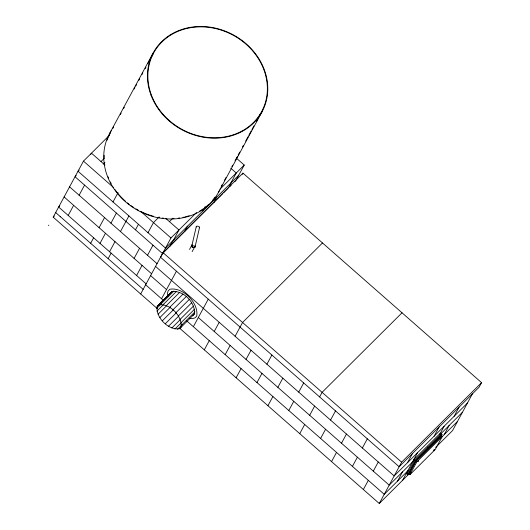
<?xml version="1.0" encoding="UTF-8"?>
<svg xmlns="http://www.w3.org/2000/svg" width="530" height="530" viewBox="0 0 530 530"><rect width="100%" height="100%" fill="white"/><g stroke="black" fill="none" stroke-linecap="round" stroke-linejoin="round"><path stroke-width="0.79" d="M191.694 246.437L196.285 226.562M194.994 247.199A1.709 0.822 13 0 0 192.907 245.827A1.709 0.822 13 0 0 192.211 247.112A1.709 0.822 13 0 0 194.994 247.199L199.578 227.317M194.344 314.018L179.65 328.699C168.407 330.534 155.562 317.543 157.165 306.327L171.852 291.646C183.102 289.811 195.948 302.809 194.344 314.018L192.973 315.449M158.536 304.896C169.785 303.067 182.625 316.059 181.022 327.275L179.65 328.699M157.185 308.48L53.179 217.154L83.475 161.133L109.637 135.097M90.69 154.621L91.465 153.177L104.973 165.035M109.359 133.971L153.057 53.146M109.736 134.169L110.525 132.712M112.883 128.346L113.672 126.889M120.363 114.513L121.151 113.056M123.516 108.683L124.305 107.232M134.143 89.027L134.931 87.569M135.72 86.112L136.508 84.654M138.867 80.288L139.655 78.831M142.02 74.465L142.809 73.007M145.167 68.642L145.955 67.184M147.923 63.54L150.288 59.174M151.076 57.717L153.435 53.351M68.191 215.432L73.65 205.329M79.116 195.226L84.575 185.122M90.656 243.29L93.638 237.778M99.103 227.675L104.562 217.572M113.009 201.963L118.077 192.582M100.004 243.369L105.463 233.266M110.929 223.163L116.388 213.06M109.544 251.75L115.01 241.647M120.476 231.544L128.916 215.929M108.153 258.653L111.134 253.141M135.481 229.821L138.456 224.309M134.097 258.408L139.556 248.305M148.009 232.696L153.468 222.593L159.179 216.909M136.588 275.494L142.047 265.391M147.512 255.288L152.978 245.191M140.669 293.978L170.965 237.957L196.544 212.51M163.021 252.651L160.537 257.242L399.143 466.771L479.074 387.238L481.558 382.64L242.952 173.118L163.021 252.651L401.627 462.173L379.275 503.5L179.822 328.361M169.852 246.278L172.826 240.766M173.495 240.11L178.961 230.007L165.685 218.347M184.5 231.696L187.481 226.184M202.804 210.947L205.143 206.614M221.248 186.302L222.037 184.844M224.402 180.472L225.972 177.563M231.882 166.639L232.663 165.181M235.028 160.815L237.394 156.443M238.175 154.992L239.752 152.077M242.508 146.982L243.297 145.525M245.655 141.152L248.02 136.786M248.808 135.329L251.167 130.963M251.955 129.505L253.923 125.862M256.288 121.496L257.077 120.038M259.435 115.672L260.223 114.215M218.473 192.324L262.178 111.505M161.544 298.761L176.437 271.208M213.809 202.533L216.79 197.027M189.535 249.431L191.893 245.079M192.171 251.584L194.503 247.252M230.782 183.108L236.241 173.005L230.716 168.156M228.463 187.951L231.444 182.446M236.254 158.046L244.237 165.055L235.79 180.664L234.664 181.783M242.243 174.43L242.952 173.118M193.357 326.699L208.257 299.145M204.295 349.853L209.264 340.664M214.233 331.482L219.195 322.3M225.17 354.636L230.139 345.447M235.101 336.265L242.554 322.492L322.485 242.959M236.115 377.784L241.077 368.602M246.046 359.419L251.008 350.231M256.984 382.567L261.952 373.385M266.915 364.203L271.883 355.02M267.928 405.722L272.89 396.539M277.859 387.357L282.821 378.168M288.797 410.505L293.766 401.323M298.735 392.14L303.697 382.951M299.741 433.659L304.704 424.477M309.672 415.288L314.641 406.106M319.61 396.924L322.094 392.333L402.025 312.799M320.617 438.442L325.579 429.26M330.548 420.071L335.51 410.889M331.555 461.597L336.523 452.408M341.486 443.226L346.454 434.043M352.43 466.38L357.392 457.198M362.361 448.009L367.323 438.827M363.368 489.534L368.337 480.346M373.299 471.163L378.268 461.981M397.566 481.061L402.528 471.879M407.497 462.69L412.459 453.508M402.588 480.306L417.488 452.752M407.113 474.111L414.559 460.338L441.205 433.825M407.471 472.263L406.311 473.416L407.908 474.814L415.354 461.034L442 434.527L440.41 433.129L413.764 459.636L415.354 461.034M408.822 473.688L415.772 460.828L441.086 435.647L442.199 436.621L435.243 449.48L409.935 474.668L408.822 473.688L409.968 472.548M409.14 473.966L416.09 461.113L441.404 435.925M409.935 474.668L416.885 461.809L457.516 421.41M434.143 436.183L439.105 426.994M439.622 434.58L444.133 426.239M439.926 437.787L441.086 435.647M440.821 436.7L442 434.527M444.193 434.666L449.155 425.484M454.124 416.295L459.086 407.113M472.409 393.856L452.547 430.592L435.647 447.413M171.852 291.646L157.165 306.327M79.169 170.077L78.009 171.23L165.506 248.06L238.772 175.158M76.201 175.576L75.028 176.742L162.524 253.572L211.463 204.865M101.011 161.557L103.94 158.642M59.817 205.885L58.644 207.051L146.134 283.875M103.171 164.081L104.927 162.326M55.392 212.682L55.789 212.285M53.179 217.154L54.352 215.988M48.442 225.541L48.84 225.144M60.162 216.869L60.566 216.472M169.415 221.626L172.932 218.121M219.923 189.243L244.237 165.055M211.761 204.573L214.1 202.241M214.398 201.95L217.327 199.035M217.618 198.743L219.963 196.411M220.261 196.12L222.6 193.788M223.481 192.913L225.243 191.164M226.118 190.29L227.88 188.534M229.927 186.494L231.1 185.328M160.623 304.286L173.946 291.03M156.608 308.467L161.239 303.856M163.293 304.525L176.616 291.268M156.9 311.17L163.849 304.253M166.354 305.598L179.677 292.341M158.026 314.264L166.711 305.618M169.6 307.433L182.923 294.183M159.901 317.53L170.329 307.155M172.82 309.911L186.143 296.654M162.405 320.743L173.416 309.792M175.781 312.859L189.097 299.602M165.367 323.691L176.371 312.74M178.285 316.072L191.608 302.815M168.586 326.169L178.431 316.37M180.16 319.338L193.483 306.082M171.833 328.004L180.518 319.358M181.286 322.432L194.609 309.175M174.893 329.077L181.267 322.737M181.578 325.135L194.901 311.878M177.563 329.315L182.194 324.704M401.627 462.173L481.558 382.64M467.447 403.045L394.174 475.947L155.568 266.424M413.38 461.08L389.212 485.129L198.319 317.516M440.596 434.004L462.478 412.227M419.177 457.867L439.257 437.893L439.575 438.171M408.411 470.269L384.243 494.318L186.626 320.789M407.908 474.814L410.22 472.508M379.275 503.5L409.538 473.389M189.376 318.278L192.582 318.563L195.086 317.828L196.729 316.118C198.969 303.087 182.823 286.723 169.746 289.261L168.096 290.977L167.427 293.54L167.785 296.793M427.882 447.082L428.677 447.777M83.475 161.133L113.559 187.547M140.569 211.271L170.965 237.957M415.772 460.828L416.885 461.809M69.569 186.845L157.059 263.668M64.103 196.948L151.6 273.772M150.599 275.607L166.506 289.579M145.637 284.796L163.379 300.371M55.663 212.563L143.153 289.387M194.47 247.165A1.683 1.464 28.4 0 1 192.158 246.927A1.683 1.464 28.4 0 1 192.151 244.794M194.894 245.754A1.683 1.464 28.4 0 1 194.729 246.881M196.299 226.999A1.709 0.822 13 0 1 198.306 226.297A1.709 0.822 13 0 1 199.114 227.834M219.188 190.939A61.871 53.954 28.4 0 1 137.356 210.112A61.871 53.954 28.4 0 1 111.34 130.599M215.081 197.041A61.447 53.583 28.4 0 1 212.537 200.327M208.601 204.461A61.447 53.583 28.4 0 1 205.6 207.044M203.023 208.946A61.447 53.583 28.4 0 1 199.638 211.099M189.21 215.743A61.447 53.583 28.4 0 1 185.215 216.883M184.407 217.075A61.447 53.583 28.4 0 1 182.87 217.406M179.716 217.956A61.447 53.583 28.4 0 1 178.12 218.168M174.065 218.519A61.447 53.583 28.4 0 1 172.435 218.585M163.724 218.221A61.447 53.583 28.4 0 1 162.153 218.035M159.795 217.678A61.447 53.583 28.4 0 1 158.232 217.393M153.601 216.319A61.447 53.583 28.4 0 1 141.57 211.881M138.714 210.436A61.447 53.583 28.4 0 1 135.932 208.86M133.871 207.588A61.447 53.583 28.4 0 1 130.546 205.315M129.254 204.355A61.447 53.583 28.4 0 1 127.366 202.864M125.55 201.32A61.447 53.583 28.4 0 1 115.003 189.607M111.134 183.38A61.447 53.583 28.4 0 1 110.379 181.942M108.676 178.299A61.447 53.583 28.4 0 1 108.067 176.828M104.191 158.49A61.447 53.583 28.4 0 1 104.185 155.27M107.053 140.198A61.447 53.583 28.4 0 1 109.359 134.892M417.739 461.597L418.561 460.716L417.739 461.597M433.593 450.493L434.414 449.612L433.593 450.493M151.096 95.36A61.871 53.954 28.4 0 0 253.751 122.834A61.871 53.954 28.4 0 0 218.009 28.779A61.871 53.954 28.4 0 0 151.096 95.36M151.487 95.274A61.447 53.583 28.4 0 0 253.433 122.556A61.447 53.583 28.4 0 0 217.936 29.15A61.447 53.583 28.4 0 0 151.487 95.274"/></g></svg>
